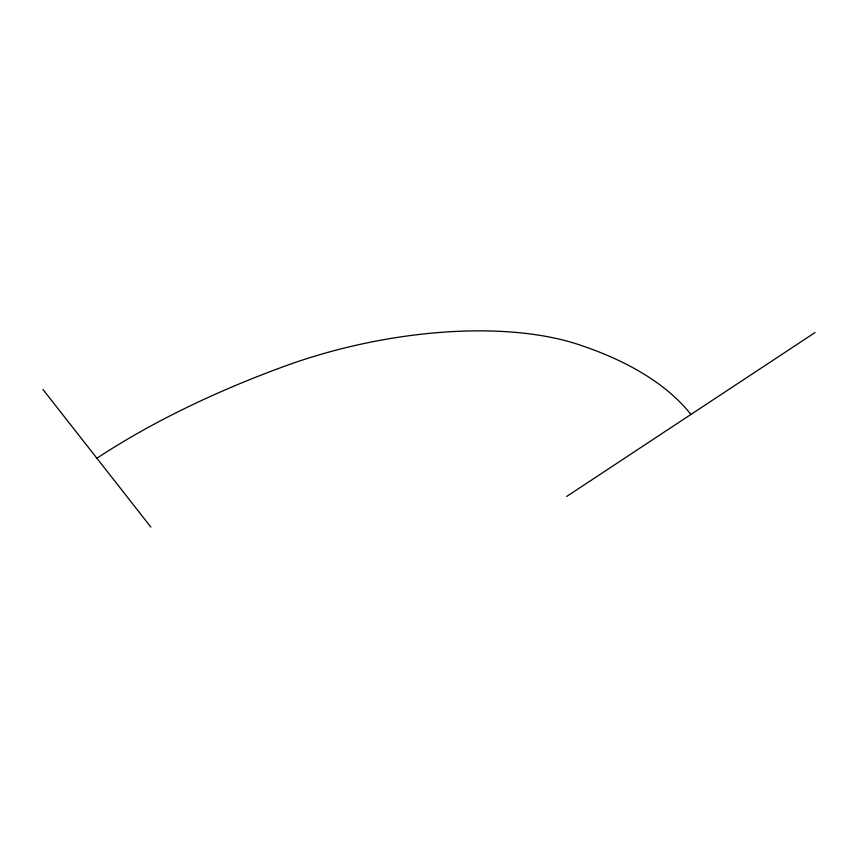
<?xml version="1.0" encoding="UTF-8"?>
<svg xmlns="http://www.w3.org/2000/svg" width="858" height="858" viewBox="0 0 858 858"><rect width="100%" height="100%" fill="white"/><g stroke="black" fill="none" stroke-linecap="round" stroke-linejoin="round"><path stroke-width="1.29" d="M566.677 496.45L815.1 332.507M42.9 389.403L150.869 527.091M690.883 414.478A554.708 239.682 -12.3 0 0 578.367 344.498A263.052 113.664 -12.3 0 0 284.899 366.119A554.708 239.682 -12.3 0 0 96.89 458.247"/></g></svg>
